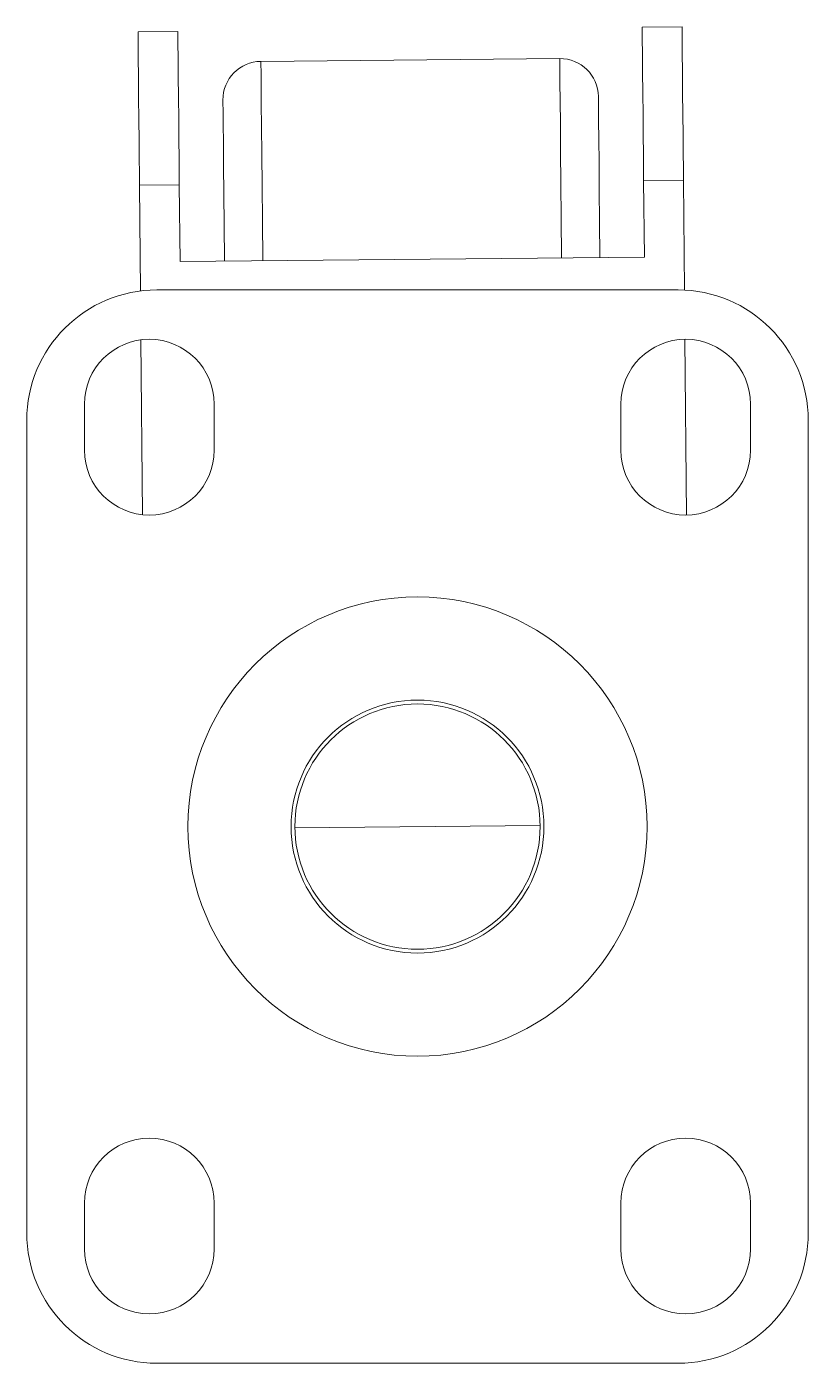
# Model space of a CAD drawing. Header units: millimetres. Extents: x 0 to 1189, y 0 to 841.
# Drawn here: x 200.88 to 211.08, y 306.97 to 324.41 of the extents above; entities that cross this region are included whole.
import ezdxf

# ---------------------------------------------------------------- set-up
doc = ezdxf.new("R2010")
doc.units = ezdxf.units.MM
doc.layers.get('0').update_dxf_attribs({"lineweight": 18})

msp = doc.modelspace()

# ---------------------------------------------------------------- linework, layer by layer
at = {"color": 7, "linetype": 'Continuous', "lineweight": 15}
for p, q in [((202.335, 324.3398), (202.8549, 324.3447)), ((208.9147, 324.4015), (209.4346, 324.4064)), ((207.8385, 323.9914), (203.9386, 323.9548)), ((202.8737, 322.3447), (202.3537, 322.3399)), ((202.3667, 320.9598), (202.3537, 322.3399)), ((202.8831, 321.3448), (202.8737, 322.3447)), ((208.9334, 322.4016), (209.4534, 322.4065)), ((208.9428, 321.4017), (208.9334, 322.4016)), ((209.4534, 322.4065), (209.4669, 320.9715)), ((202.8831, 321.3448), (208.9428, 321.4017)), ((202.5824, 320.9736), (209.3824, 320.9736)), ((202.3941, 318.0422), (202.3727, 320.3224)), ((209.4729, 320.3295), (209.4944, 318.0376)), ((201.6364, 318.8836), (201.6364, 319.4836)), ((203.3284, 319.4836), (203.3284, 318.8836)), ((208.6364, 318.8836), (208.6364, 319.4836)), ((210.3284, 319.4836), (210.3284, 318.8836)), ((200.8824, 308.6736), (200.8824, 319.2736)), ((211.0824, 319.2736), (211.0824, 308.6736)), ((204.3825, 313.9585), (207.5823, 313.9886)), ((201.6364, 308.4636), (201.6364, 309.0636)), ((203.3284, 309.0636), (203.3284, 308.4636)), ((208.6364, 308.4636), (208.6364, 309.0636)), ((210.3284, 309.0636), (210.3284, 308.4636)), ((209.3824, 306.9736), (202.5824, 306.9736))]:
    msp.add_line(p, q, dxfattribs=at)
for points in [[(202.335, 324.3398), (202.3353, 324.2993), (202.3364, 324.181), (202.3382, 323.9947), (202.3404, 323.7552), (202.343, 323.4821), (202.3457, 323.1975), (202.3482, 322.9244), (202.3505, 322.685), (202.3522, 322.4986), (202.3534, 322.3804), (202.3537, 322.3399)], [(202.8549, 324.3447), (202.8553, 324.3042), (202.8564, 324.1859), (202.8582, 323.9995), (202.8604, 323.7601), (202.863, 323.487), (202.8657, 323.2024), (202.8682, 322.9293), (202.8705, 322.6899), (202.8722, 322.5035), (202.8733, 322.3853), (202.8737, 322.3447)], [(208.9147, 324.4015), (208.915, 324.361), (208.9162, 324.2428), (208.9179, 324.0564), (208.9202, 323.817), (208.9227, 323.5439), (208.9254, 323.2593), (208.9279, 322.9862), (208.9302, 322.7468), (208.932, 322.5604), (208.9331, 322.4421), (208.9334, 322.4016)], [(209.4346, 324.4064), (209.435, 324.3659), (209.4361, 324.2477), (209.4379, 324.0613), (209.4401, 323.8219), (209.4427, 323.5488), (209.4454, 323.2642), (209.4479, 322.9911), (209.4502, 322.7516), (209.4519, 322.5653), (209.453, 322.447), (209.4534, 322.4065)], [(203.4631, 321.3502), (203.463, 321.3615), (203.4587, 321.8186), (203.4548, 322.2306), (203.4514, 322.5908), (203.4486, 322.8936), (203.4463, 323.1342), (203.4447, 323.3088), (203.4437, 323.4147), (203.4434, 323.4501)], [(208.3431, 323.4961), (208.3435, 323.4607), (208.3445, 323.3548), (208.3461, 323.1801), (208.3484, 322.9395), (208.3512, 322.6368), (208.3546, 322.2766), (208.3585, 321.8646), (208.3628, 321.4075), (208.3628, 321.3962)]]:
    msp.add_lwpolyline(points, dxfattribs=at)
at = {"color": 8, "linetype": 'Continuous', "lineweight": 15}
for points in [[(203.9386, 323.9548), (203.939, 323.9197), (203.94, 323.8149), (203.9416, 323.6419), (203.9438, 323.4031), (203.9466, 323.1019), (203.95, 322.7424), (203.9539, 322.3298), (203.9582, 321.8698), (203.9629, 321.3689), (203.963, 321.3549)], [(207.8629, 321.3915), (207.8627, 321.4055), (207.858, 321.9064), (207.8537, 322.3664), (207.8499, 322.779), (207.8465, 323.1385), (207.8436, 323.4397), (207.8414, 323.6785), (207.8398, 323.8515), (207.8388, 323.9563), (207.8385, 323.9914)]]:
    msp.add_lwpolyline(points, dxfattribs=at)
at = {"color": 7, "linetype": 'Continuous', "lineweight": 15}
for radius in [2.9952, 1.65, 1.6]:
    msp.add_circle((205.9824, 313.9736), radius, dxfattribs=at)
for centre, radius, start, end in [((203.9433, 323.4548), 0.5, 90.53784, 180.53784), ((207.8432, 323.4914), 0.5, 0.53784, 90.53784), ((202.5824, 319.2736), 1.7, 90, 180), ((209.3824, 319.2736), 1.7, 0, 90), ((202.4824, 319.4836), 0.846, 0, 180), ((209.4824, 319.4836), 0.846, 0, 180), ((202.4824, 318.8836), 0.846, 180, 360), ((209.4824, 318.8836), 0.846, 180, 360), ((202.4824, 309.0636), 0.846, 0, 180), ((209.4824, 309.0636), 0.846, 0, 180), ((202.5824, 308.6736), 1.7, 180, 270), ((209.3824, 308.6736), 1.7, 270, 0), ((202.4824, 308.4636), 0.846, 180, 0), ((209.4824, 308.4636), 0.846, 180, 360)]:
    msp.add_arc(centre, radius, start, end, dxfattribs=at)

doc.saveas('drawing.dxf')
